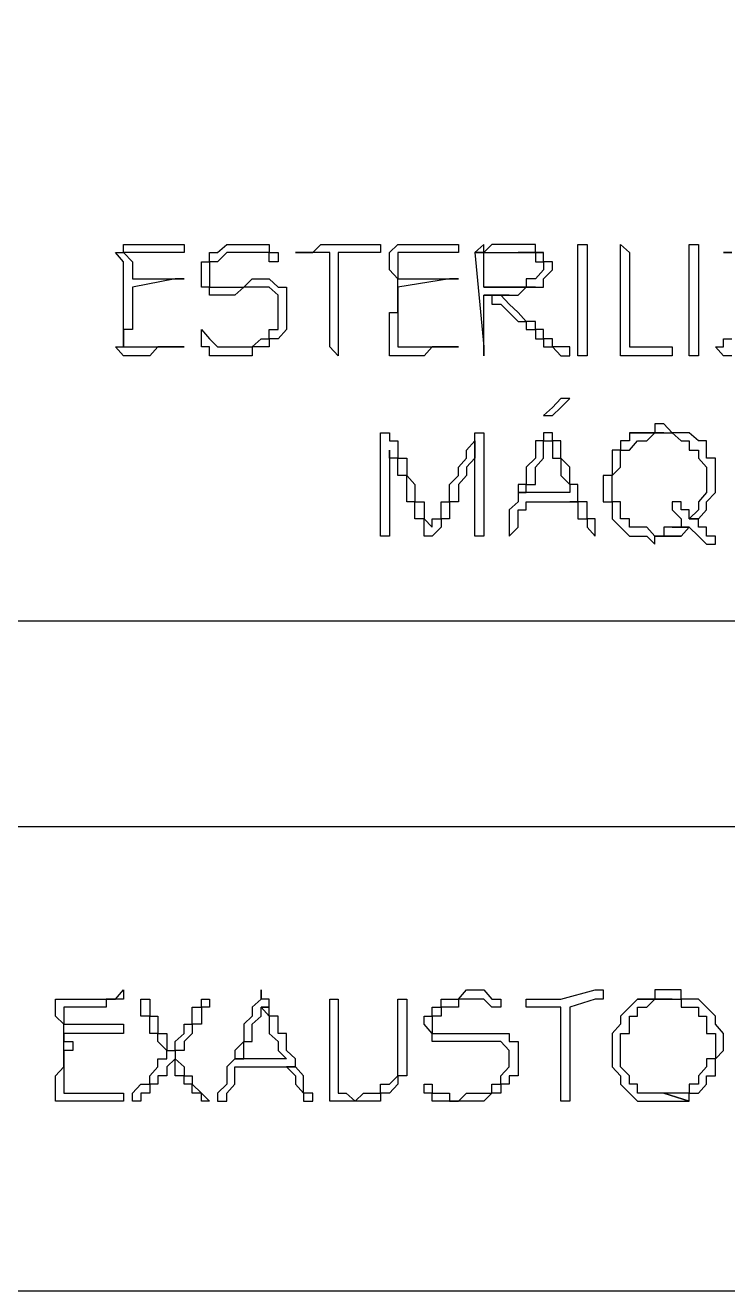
# Model space of a CAD drawing. Header units: millimetres. Extents: x -518.8 to -461.2, y 3.5 to 44.2.
# Drawn here: x -469.501 to -468.979, y 22.796 to 23.736 of the extents above; entities that cross this region are included whole.
import ezdxf

# ---------------------------------------------------------------- set-up
doc = ezdxf.new("R2010")
doc.units = ezdxf.units.MM
doc.header["$MEASUREMENT"] = 0
for name, color, linetype in [('10', 10, 'Continuous'), ('8', 8, 'Continuous'), ('MYSOLIDS', 7, 'Continuous')]:
    doc.layers.add(name, color=color, linetype=linetype)

msp = doc.modelspace()

# ---------------------------------------------------------------- linework, layer by layer
at = {"layer": '10'}
for points in [[(-468.5301, 25.49544), (-468.5301, 23.29319), (-469.54213, 23.29319)], [(-468.38348, 23.14056), (-469.53611, 23.14056)]]:
    msp.add_lwpolyline(points, dxfattribs=at)
at = {"layer": '8'}
msp.add_lwpolyline([(-472.59175, 22.7962), (-468.47897, 22.7962)], dxfattribs=at)
at = {"layer": 'MYSOLIDS'}
for points in [[(-469.42107, 23.54732), (-469.38949, 23.54732), (-469.38949, 23.54732), (-469.38273, 23.54732), (-469.38273, 23.54732), (-469.38273, 23.54732), (-469.38273, 23.54732), (-469.38273, 23.54732), (-469.38273, 23.54732), (-469.38949, 23.54732), (-469.38949, 23.54732), (-469.42107, 23.54131), (-469.42107, 23.54131), (-469.42107, 23.54131), (-469.42107, 23.53529), (-469.42107, 23.53529), (-469.42107, 23.53529), (-469.42107, 23.52853), (-469.42107, 23.52853), (-469.42107, 23.52251), (-469.42107, 23.52251), (-469.42107, 23.51574), (-469.42107, 23.51574), (-469.42107, 23.50973), (-469.42784, 23.50973), (-469.42784, 23.50296), (-469.42784, 23.49695), (-469.42784, 23.49695), (-469.42107, 23.49695), (-469.41506, 23.49695), (-469.41506, 23.49695), (-469.40829, 23.49695), (-469.40829, 23.49695), (-469.40228, 23.49695), (-469.40228, 23.49695), (-469.39551, 23.49695), (-469.39551, 23.49695), (-469.38949, 23.49695), (-469.38949, 23.49695), (-469.38273, 23.49695), (-469.38273, 23.49695), (-469.38273, 23.49695), (-469.38273, 23.49695), (-469.38273, 23.49695), (-469.38273, 23.49695), (-469.38273, 23.49695), (-469.38949, 23.49695), (-469.39551, 23.49695), (-469.39551, 23.49695), (-469.39551, 23.49695), (-469.40228, 23.49695), (-469.40829, 23.49018), (-469.40829, 23.49018), (-469.41506, 23.49018), (-469.41506, 23.49018), (-469.42107, 23.49018), (-469.42107, 23.49018), (-469.42784, 23.49018), (-469.42784, 23.49018), (-469.42784, 23.49018), (-469.42784, 23.49018), (-469.43386, 23.49695), (-469.43386, 23.49695), (-469.42784, 23.49695), (-469.42784, 23.50296), (-469.42784, 23.50296), (-469.42784, 23.50973), (-469.42784, 23.50973), (-469.42784, 23.51574), (-469.42784, 23.52251), (-469.42784, 23.52251), (-469.42784, 23.52853), (-469.42784, 23.52853), (-469.42784, 23.53529), (-469.42784, 23.53529), (-469.42784, 23.54131), (-469.42784, 23.54131), (-469.42784, 23.54732), (-469.42784, 23.55409), (-469.42784, 23.55409), (-469.42784, 23.56011), (-469.42784, 23.56011), (-469.43386, 23.56687), (-469.43386, 23.56687), (-469.43386, 23.56687), (-469.42784, 23.56687), (-469.42784, 23.56687), (-469.42784, 23.57289), (-469.42784, 23.57289), (-469.42107, 23.57289), (-469.41506, 23.57289), (-469.41506, 23.57289), (-469.41506, 23.57289), (-469.40829, 23.57289), (-469.40829, 23.57289), (-469.40228, 23.57289), (-469.40228, 23.57289), (-469.39551, 23.57289), (-469.39551, 23.57289), (-469.38949, 23.57289), (-469.38949, 23.57289), (-469.38273, 23.57289), (-469.38273, 23.57289), (-469.38273, 23.57289), (-469.38273, 23.57289), (-469.38273, 23.56687), (-469.38273, 23.56687), (-469.38273, 23.56687), (-469.38273, 23.56687), (-469.38273, 23.56687), (-469.38949, 23.56687), (-469.38949, 23.56687), (-469.39551, 23.56687), (-469.40228, 23.56687), (-469.40829, 23.56687), (-469.40829, 23.56687), (-469.41506, 23.56687), (-469.42107, 23.56687), (-469.42107, 23.56687), (-469.42784, 23.56687), (-469.42107, 23.56011), (-469.42107, 23.56011), (-469.42107, 23.55409), (-469.42107, 23.55409), (-469.42107, 23.54732), (-469.42107, 23.54732), (-469.42107, 23.54732), (-469.42107, 23.54732), (-469.42107, 23.54732)], [(-469.31957, 23.56011), (-469.31957, 23.56011), (-469.31957, 23.56011), (-469.31957, 23.56687), (-469.31957, 23.56687), (-469.32558, 23.56687), (-469.32558, 23.56687), (-469.33235, 23.56687), (-469.33235, 23.56687), (-469.33235, 23.56687), (-469.33837, 23.56687), (-469.34513, 23.56687), (-469.34513, 23.56687), (-469.35115, 23.56687), (-469.35115, 23.56687), (-469.35792, 23.56011), (-469.35792, 23.56011), (-469.36393, 23.56011), (-469.36393, 23.55409), (-469.36393, 23.55409), (-469.36393, 23.54732), (-469.36393, 23.54732), (-469.36393, 23.54131), (-469.35792, 23.54131), (-469.35792, 23.54131), (-469.35115, 23.54131), (-469.35115, 23.54131), (-469.35115, 23.54131), (-469.34513, 23.54131), (-469.33837, 23.54131), (-469.33837, 23.54131), (-469.33235, 23.54732), (-469.33235, 23.54732), (-469.32558, 23.54732), (-469.32558, 23.54732), (-469.31957, 23.54732), (-469.31957, 23.54732), (-469.3128, 23.54131), (-469.3128, 23.54131), (-469.30679, 23.54131), (-469.30679, 23.53529), (-469.30679, 23.53529), (-469.30679, 23.52853), (-469.30679, 23.52853), (-469.30679, 23.52251), (-469.30679, 23.52251), (-469.30679, 23.51574), (-469.30679, 23.51574), (-469.30679, 23.50973), (-469.30679, 23.50973), (-469.3128, 23.50296), (-469.3128, 23.50296), (-469.31957, 23.50296), (-469.31957, 23.50296), (-469.31957, 23.49695), (-469.32558, 23.49695), (-469.32558, 23.49695), (-469.33235, 23.49695), (-469.33235, 23.49018), (-469.33837, 23.49018), (-469.33837, 23.49018), (-469.34513, 23.49018), (-469.34513, 23.49018), (-469.35115, 23.49018), (-469.35115, 23.49018), (-469.35792, 23.49018), (-469.36393, 23.49018), (-469.36393, 23.49695), (-469.36393, 23.49695), (-469.36995, 23.49695), (-469.36995, 23.50296), (-469.36995, 23.50296), (-469.36995, 23.50296), (-469.36995, 23.50973), (-469.36995, 23.50973), (-469.36995, 23.50973), (-469.36995, 23.50973), (-469.36393, 23.50296), (-469.36393, 23.50296), (-469.36393, 23.50296), (-469.36393, 23.50296), (-469.36393, 23.50296), (-469.35792, 23.49695), (-469.35792, 23.49695), (-469.35792, 23.49695), (-469.35115, 23.49695), (-469.35115, 23.49695), (-469.34513, 23.49695), (-469.33837, 23.49695), (-469.33837, 23.49695), (-469.33235, 23.49695), (-469.33235, 23.49695), (-469.32558, 23.50296), (-469.32558, 23.50296), (-469.31957, 23.50296), (-469.31957, 23.50296), (-469.31957, 23.50973), (-469.3128, 23.50973), (-469.3128, 23.50973), (-469.3128, 23.51574), (-469.3128, 23.51574), (-469.3128, 23.52251), (-469.3128, 23.52251), (-469.3128, 23.52853), (-469.3128, 23.53529), (-469.3128, 23.53529), (-469.3128, 23.53529), (-469.31957, 23.54131), (-469.31957, 23.54131), (-469.32558, 23.54131), (-469.32558, 23.54131), (-469.32558, 23.54131), (-469.33235, 23.54131), (-469.33837, 23.54131), (-469.33837, 23.54131), (-469.34513, 23.53529), (-469.34513, 23.53529), (-469.35115, 23.53529), (-469.35115, 23.53529), (-469.35792, 23.53529), (-469.36393, 23.53529), (-469.36393, 23.54131), (-469.36393, 23.54131), (-469.36995, 23.54131), (-469.36995, 23.54732), (-469.36995, 23.54732), (-469.36995, 23.54732), (-469.36995, 23.55409), (-469.36995, 23.55409), (-469.36995, 23.56011), (-469.36393, 23.56011), (-469.36393, 23.56687), (-469.35792, 23.56687), (-469.35792, 23.56687), (-469.35115, 23.57289), (-469.35115, 23.57289), (-469.34513, 23.57289), (-469.34513, 23.57289), (-469.33837, 23.57289), (-469.33837, 23.57289), (-469.33235, 23.57289), (-469.33235, 23.57289), (-469.32558, 23.57289), (-469.32558, 23.57289), (-469.31957, 23.57289), (-469.31957, 23.56687), (-469.3128, 23.56687), (-469.3128, 23.56687), (-469.3128, 23.56011), (-469.3128, 23.56011), (-469.31957, 23.56011), (-469.31957, 23.56011), (-469.31957, 23.56011), (-469.31957, 23.56011), (-469.31957, 23.56011)], [(-469.24288, 23.57289), (-469.24288, 23.57289), (-469.23686, 23.57289), (-469.23686, 23.57289), (-469.23686, 23.57289), (-469.23686, 23.57289), (-469.23686, 23.56687), (-469.23686, 23.56687), (-469.24288, 23.56687), (-469.24288, 23.56687), (-469.26844, 23.56687), (-469.26844, 23.49695), (-469.26844, 23.49018), (-469.26844, 23.49018), (-469.26844, 23.49018), (-469.26844, 23.49018), (-469.26844, 23.49018), (-469.26844, 23.49018), (-469.27446, 23.49695), (-469.27446, 23.49695), (-469.27446, 23.56687), (-469.27446, 23.56687), (-469.28122, 23.56687), (-469.28724, 23.56687), (-469.28724, 23.56687), (-469.29401, 23.56687), (-469.29401, 23.56687), (-469.29401, 23.56687), (-469.29401, 23.56687), (-469.29401, 23.56687), (-469.30002, 23.56687), (-469.30002, 23.56687), (-469.30002, 23.56687), (-469.30002, 23.56687), (-469.29401, 23.56687), (-469.29401, 23.56687), (-469.29401, 23.56687), (-469.28724, 23.56687), (-469.28724, 23.56687), (-469.28122, 23.57289), (-469.27446, 23.57289), (-469.27446, 23.57289), (-469.26844, 23.57289), (-469.24288, 23.57289), (-469.24288, 23.57289), (-469.24288, 23.57289)], [(-469.22408, 23.54732), (-469.18574, 23.54732), (-469.18574, 23.54732), (-469.17897, 23.54732), (-469.17897, 23.54732), (-469.17897, 23.54732), (-469.17897, 23.54732), (-469.17897, 23.54732), (-469.17897, 23.54732), (-469.18574, 23.54732), (-469.18574, 23.54732), (-469.22408, 23.54131), (-469.22408, 23.54131), (-469.22408, 23.54131), (-469.22408, 23.53529), (-469.22408, 23.53529), (-469.22408, 23.53529), (-469.22408, 23.52853), (-469.22408, 23.52853), (-469.22408, 23.52251), (-469.22408, 23.52251), (-469.22408, 23.51574), (-469.22408, 23.51574), (-469.22408, 23.50973), (-469.22408, 23.50973), (-469.22408, 23.50296), (-469.22408, 23.49695), (-469.22408, 23.49695), (-469.21731, 23.49695), (-469.21731, 23.49695), (-469.2113, 23.49695), (-469.20453, 23.49695), (-469.20453, 23.49695), (-469.19852, 23.49695), (-469.19852, 23.49695), (-469.19175, 23.49695), (-469.19175, 23.49695), (-469.18574, 23.49695), (-469.18574, 23.49695), (-469.18574, 23.49695), (-469.17897, 23.49695), (-469.17897, 23.49695), (-469.17897, 23.49695), (-469.17897, 23.49695), (-469.17897, 23.49695), (-469.18574, 23.49695), (-469.18574, 23.49695), (-469.19175, 23.49695), (-469.19175, 23.49695), (-469.19852, 23.49695), (-469.19852, 23.49695), (-469.20453, 23.49018), (-469.20453, 23.49018), (-469.2113, 23.49018), (-469.21731, 23.49018), (-469.21731, 23.49018), (-469.21731, 23.49018), (-469.22408, 23.49018), (-469.22408, 23.49018), (-469.2301, 23.49018), (-469.2301, 23.49018), (-469.2301, 23.49695), (-469.2301, 23.49695), (-469.2301, 23.49695), (-469.2301, 23.50296), (-469.2301, 23.50296), (-469.2301, 23.50973), (-469.2301, 23.50973), (-469.2301, 23.51574), (-469.2301, 23.52251), (-469.22408, 23.52251), (-469.22408, 23.52853), (-469.22408, 23.52853), (-469.22408, 23.53529), (-469.22408, 23.53529), (-469.22408, 23.54131), (-469.22408, 23.54131), (-469.22408, 23.54732), (-469.2301, 23.55409), (-469.2301, 23.55409), (-469.2301, 23.56011), (-469.2301, 23.56011), (-469.2301, 23.56687), (-469.2301, 23.56687), (-469.2301, 23.56687), (-469.2301, 23.56687), (-469.2301, 23.56687), (-469.22408, 23.57289), (-469.22408, 23.57289), (-469.21731, 23.57289), (-469.21731, 23.57289), (-469.2113, 23.57289), (-469.2113, 23.57289), (-469.2113, 23.57289), (-469.20453, 23.57289), (-469.20453, 23.57289), (-469.19852, 23.57289), (-469.19175, 23.57289), (-469.19175, 23.57289), (-469.18574, 23.57289), (-469.18574, 23.57289), (-469.17897, 23.57289), (-469.17897, 23.57289), (-469.17897, 23.57289), (-469.17897, 23.57289), (-469.17897, 23.56687), (-469.17897, 23.56687), (-469.17897, 23.56687), (-469.17897, 23.56687), (-469.17897, 23.56687), (-469.18574, 23.56687), (-469.19175, 23.56687), (-469.19175, 23.56687), (-469.19852, 23.56687), (-469.20453, 23.56687), (-469.2113, 23.56687), (-469.2113, 23.56687), (-469.21731, 23.56687), (-469.21731, 23.56687), (-469.22408, 23.56687), (-469.22408, 23.56011), (-469.22408, 23.56011), (-469.22408, 23.55409), (-469.22408, 23.55409), (-469.22408, 23.54732), (-469.22408, 23.54732), (-469.22408, 23.54732), (-469.22408, 23.54732), (-469.22408, 23.54732)], [(-469.13461, 23.57289), (-469.13461, 23.57289), (-469.13461, 23.57289), (-469.14137, 23.57289), (-469.14137, 23.57289), (-469.14137, 23.57289), (-469.14739, 23.57289), (-469.14739, 23.57289), (-469.15416, 23.57289), (-469.16017, 23.56687), (-469.16694, 23.56687), (-469.16017, 23.49695), (-469.16017, 23.49018), (-469.16017, 23.49018), (-469.16017, 23.49018), (-469.16017, 23.49695), (-469.16017, 23.49695), (-469.16017, 23.53529), (-469.14137, 23.53529), (-469.13461, 23.53529), (-469.13461, 23.53529), (-469.12859, 23.54131), (-469.12859, 23.54131), (-469.12183, 23.54131), (-469.16017, 23.54131), (-469.16017, 23.56687), (-469.16017, 23.56687), (-469.15416, 23.56687), (-469.14739, 23.56687), (-469.14739, 23.56687), (-469.14137, 23.56687), (-469.14137, 23.56687), (-469.13461, 23.56687), (-469.13461, 23.56687), (-469.11581, 23.56687), (-469.11581, 23.56687), (-469.12183, 23.56687), (-469.12183, 23.57289), (-469.12859, 23.57289), (-469.13461, 23.57289), (-469.13461, 23.57289)], [(-469.16017, 23.57289), (-469.16017, 23.57289), (-469.16694, 23.56687), (-469.16017, 23.56687), (-469.16017, 23.57289), (-469.16017, 23.57289), (-469.16017, 23.57289)], [(-469.08348, 23.52251), (-469.08348, 23.52251), (-469.08348, 23.51574), (-469.08348, 23.51574), (-469.08348, 23.50973), (-469.08348, 23.50973), (-469.08348, 23.50296), (-469.08348, 23.49695), (-469.08348, 23.49695), (-469.08348, 23.49695), (-469.08348, 23.49018), (-469.08348, 23.49018), (-469.08348, 23.49018), (-469.08348, 23.49018), (-469.09025, 23.49018), (-469.09025, 23.49018), (-469.09025, 23.49695), (-469.09025, 23.49695), (-469.09025, 23.49695), (-469.09025, 23.49695), (-469.09025, 23.49695), (-469.09025, 23.50296), (-469.09025, 23.50296), (-469.09025, 23.50973), (-469.09025, 23.50973), (-469.09025, 23.51574), (-469.09025, 23.52251), (-469.09025, 23.52251), (-469.09025, 23.52853), (-469.09025, 23.52853), (-469.09025, 23.53529), (-469.09025, 23.54131), (-469.09025, 23.54131), (-469.09025, 23.54732), (-469.09025, 23.55409), (-469.09025, 23.55409), (-469.09025, 23.56011), (-469.09025, 23.56011), (-469.09025, 23.56687), (-469.09025, 23.56687), (-469.09025, 23.56687), (-469.09025, 23.56687), (-469.09025, 23.57289), (-469.09025, 23.57289), (-469.08348, 23.57289), (-469.08348, 23.57289), (-469.08348, 23.57289), (-469.08348, 23.57289), (-469.08348, 23.56687), (-469.08348, 23.56687), (-469.08348, 23.56687), (-469.08348, 23.56687), (-469.08348, 23.56011), (-469.08348, 23.56011), (-469.08348, 23.55409), (-469.08348, 23.54732), (-469.08348, 23.54732), (-469.08348, 23.54131), (-469.08348, 23.54131), (-469.08348, 23.53529), (-469.08348, 23.52853), (-469.08348, 23.52853), (-469.08348, 23.52251), (-469.08348, 23.52251), (-469.08348, 23.52251), (-469.08348, 23.52251)], [(-469.0519, 23.49695), (-469.0519, 23.49695), (-469.04589, 23.49695), (-469.04589, 23.49695), (-469.03912, 23.49695), (-469.0331, 23.49695), (-469.0331, 23.49695), (-469.02634, 23.49695), (-469.02634, 23.49695), (-469.02032, 23.49695), (-469.02032, 23.49695), (-469.02032, 23.49695), (-469.02032, 23.49695), (-469.02032, 23.49695), (-469.02032, 23.49695), (-469.02032, 23.49695), (-469.02032, 23.49018), (-469.02634, 23.49018), (-469.02634, 23.49018), (-469.02634, 23.49018), (-469.0331, 23.49018), (-469.0331, 23.49018), (-469.03912, 23.49018), (-469.04589, 23.49018), (-469.04589, 23.49018), (-469.0519, 23.49018), (-469.0519, 23.49018), (-469.05867, 23.49018), (-469.05867, 23.49018), (-469.05867, 23.49018), (-469.05867, 23.49018), (-469.05867, 23.49695), (-469.05867, 23.49695), (-469.05867, 23.49695), (-469.05867, 23.49695), (-469.05867, 23.50296), (-469.05867, 23.50296), (-469.05867, 23.50973), (-469.05867, 23.51574), (-469.05867, 23.51574), (-469.05867, 23.52251), (-469.05867, 23.52251), (-469.05867, 23.52853), (-469.05867, 23.53529), (-469.05867, 23.53529), (-469.05867, 23.53529), (-469.05867, 23.54131), (-469.05867, 23.54732), (-469.05867, 23.54732), (-469.05867, 23.55409), (-469.05867, 23.55409), (-469.05867, 23.56011), (-469.05867, 23.56011), (-469.05867, 23.56687), (-469.05867, 23.56687), (-469.05867, 23.57289), (-469.05867, 23.57289), (-469.05867, 23.57289), (-469.05867, 23.57289), (-469.05867, 23.57289), (-469.05867, 23.57289), (-469.0519, 23.56687), (-469.0519, 23.56687), (-469.0519, 23.56687), (-469.0519, 23.56687), (-469.0519, 23.56011), (-469.0519, 23.55409), (-469.0519, 23.55409), (-469.0519, 23.54732), (-469.0519, 23.54732), (-469.0519, 23.54131), (-469.0519, 23.53529), (-469.0519, 23.53529), (-469.0519, 23.52853), (-469.0519, 23.52853), (-469.0519, 23.52251), (-469.0519, 23.52251), (-469.0519, 23.51574), (-469.0519, 23.51574), (-469.0519, 23.51574), (-469.0519, 23.50973), (-469.0519, 23.50296), (-469.0519, 23.50296), (-469.0519, 23.49695), (-469.0519, 23.49695), (-469.0519, 23.49695), (-469.0519, 23.49695), (-469.0519, 23.49695)], [(-469.00077, 23.52251), (-469.00077, 23.52251), (-469.00077, 23.51574), (-469.00077, 23.51574), (-469.00077, 23.50973), (-469.00077, 23.50973), (-469.00077, 23.50296), (-469.00077, 23.49695), (-469.00077, 23.49695), (-469.00077, 23.49695), (-469.00077, 23.49018), (-469.00077, 23.49018), (-469.00077, 23.49018), (-469.00077, 23.49018), (-469.00754, 23.49018), (-469.00754, 23.49018), (-469.00754, 23.49695), (-469.00754, 23.49695), (-469.00754, 23.49695), (-469.00754, 23.49695), (-469.00754, 23.49695), (-469.00754, 23.50296), (-469.00754, 23.50296), (-469.00754, 23.50973), (-469.00754, 23.50973), (-469.00754, 23.51574), (-469.00754, 23.52251), (-469.00754, 23.52251), (-469.00754, 23.52853), (-469.00754, 23.52853), (-469.00754, 23.53529), (-469.00754, 23.54131), (-469.00754, 23.54131), (-469.00754, 23.54732), (-469.00754, 23.55409), (-469.00754, 23.55409), (-469.00754, 23.56011), (-469.00754, 23.56011), (-469.00754, 23.56687), (-469.00754, 23.56687), (-469.00754, 23.56687), (-469.00754, 23.56687), (-469.00754, 23.57289), (-469.00754, 23.57289), (-469.00077, 23.57289), (-469.00077, 23.57289), (-469.00077, 23.57289), (-469.00077, 23.57289), (-469.00077, 23.56687), (-469.00077, 23.56687), (-469.00077, 23.56687), (-469.00077, 23.56687), (-469.00077, 23.56011), (-469.00077, 23.56011), (-469.00077, 23.55409), (-469.00077, 23.54732), (-469.00077, 23.54732), (-469.00077, 23.54131), (-469.00077, 23.54131), (-469.00077, 23.53529), (-469.00077, 23.52853), (-469.00077, 23.52853), (-469.00077, 23.52251), (-469.00077, 23.52251), (-469.00077, 23.52251), (-469.00077, 23.52251)], [(-469.11581, 23.56687), (-469.13461, 23.56687), (-469.12859, 23.56687), (-469.12859, 23.56687), (-469.12183, 23.56687), (-469.12183, 23.56687), (-469.12183, 23.56011), (-469.11581, 23.56011), (-469.11581, 23.55409), (-469.11581, 23.55409), (-469.11581, 23.55409), (-469.12183, 23.54732), (-469.12183, 23.54732), (-469.12859, 23.54732), (-469.12859, 23.54131), (-469.12859, 23.54131), (-469.13461, 23.54131), (-469.13461, 23.54131), (-469.14137, 23.54131), (-469.14137, 23.54131), (-469.14739, 23.54131), (-469.15416, 23.54131), (-469.16017, 23.54131), (-469.12183, 23.54131), (-469.12183, 23.54131), (-469.12183, 23.54131), (-469.11581, 23.54131), (-469.11581, 23.54732), (-469.11581, 23.54732), (-469.10904, 23.55409), (-469.10904, 23.55409), (-469.10904, 23.56011), (-469.11581, 23.56011), (-469.11581, 23.56687), (-469.11581, 23.56687), (-469.11581, 23.56687)], [(-468.97596, 23.56687), (-468.98198, 23.56687), (-468.98198, 23.56687), (-468.98198, 23.56687), (-468.98198, 23.56687), (-468.98198, 23.56687), (-468.98198, 23.56687), (-468.97596, 23.56687)], [(-469.14137, 23.53529), (-469.16017, 23.53529), (-469.15416, 23.53529), (-469.15416, 23.52853), (-469.14739, 23.52853), (-469.14739, 23.52853), (-469.14137, 23.52251), (-469.14137, 23.52251), (-469.13461, 23.51574), (-469.13461, 23.51574), (-469.12859, 23.51574), (-469.12859, 23.50973), (-469.12859, 23.50973), (-469.12183, 23.50973), (-469.12183, 23.50296), (-469.11581, 23.50296), (-469.11581, 23.50296), (-469.11581, 23.49695), (-469.10904, 23.49695), (-469.10303, 23.49018), (-469.10303, 23.49018), (-469.10303, 23.49018), (-469.10303, 23.49018), (-469.09626, 23.49018), (-469.09626, 23.49018), (-469.09626, 23.49018), (-469.09626, 23.49695), (-469.10303, 23.49695), (-469.10303, 23.49695), (-469.10904, 23.49695), (-469.10904, 23.50296), (-469.10904, 23.50296), (-469.11581, 23.50296), (-469.11581, 23.50973), (-469.11581, 23.50973), (-469.12183, 23.50973), (-469.12183, 23.51574), (-469.12859, 23.51574), (-469.12859, 23.51574), (-469.13461, 23.52251), (-469.13461, 23.52251), (-469.14137, 23.52853), (-469.14137, 23.52853), (-469.14137, 23.52853), (-469.14739, 23.53529), (-469.14739, 23.53529), (-469.14739, 23.53529), (-469.14739, 23.53529), (-469.14137, 23.53529), (-469.14137, 23.53529)], [(-468.97596, 23.49018), (-468.98198, 23.49018), (-468.98198, 23.49018), (-468.98198, 23.49018), (-468.98198, 23.49018), (-468.98799, 23.49695), (-468.98799, 23.49695), (-468.98198, 23.49695), (-468.98198, 23.49695), (-468.98198, 23.50296), (-468.97596, 23.50296)], [(-469.09626, 23.4586), (-469.10303, 23.4586), (-469.10303, 23.4586), (-469.10303, 23.4586), (-469.10904, 23.45183), (-469.10904, 23.45183), (-469.10904, 23.45183), (-469.11581, 23.44582), (-469.11581, 23.44582), (-469.11581, 23.44582), (-469.11581, 23.44582), (-469.11581, 23.44582), (-469.11581, 23.44582), (-469.10904, 23.44582), (-469.10904, 23.44582), (-469.10904, 23.44582), (-469.10303, 23.45183), (-469.10303, 23.45183), (-469.10303, 23.45183), (-469.09626, 23.4586), (-469.09626, 23.4586), (-469.09626, 23.4586), (-469.09626, 23.4586), (-469.09626, 23.4586), (-469.09626, 23.4586)], [(-469.02634, 23.4398), (-469.02634, 23.4398), (-469.0331, 23.4398), (-469.0331, 23.43304), (-469.03912, 23.43304), (-469.04589, 23.43304), (-469.04589, 23.43304), (-469.0519, 23.43304), (-469.02634, 23.43304), (-469.02634, 23.43304), (-469.02634, 23.43304), (-469.02032, 23.43304), (-469.01355, 23.42702), (-469.01355, 23.42702), (-469.00754, 23.42702), (-469.00754, 23.42702), (-469.00754, 23.42026), (-469.00077, 23.42026), (-469.00077, 23.41424), (-469.00077, 23.41424), (-468.99476, 23.40747), (-468.99476, 23.40747), (-468.99476, 23.40146), (-468.99476, 23.40146), (-468.99476, 23.40146), (-468.99476, 23.39469), (-468.99476, 23.38868), (-468.99476, 23.38868), (-469.00077, 23.38191), (-469.00077, 23.38191), (-469.00077, 23.38191), (-469.00077, 23.3759), (-469.00077, 23.3759), (-469.00754, 23.36913), (-469.00077, 23.36913), (-469.00077, 23.36913), (-468.99476, 23.3759), (-468.99476, 23.3759), (-468.99476, 23.38191), (-468.99476, 23.38191), (-468.98799, 23.38868), (-468.98799, 23.39469), (-468.98799, 23.39469), (-468.98799, 23.40146), (-468.98799, 23.40146), (-468.98799, 23.40146), (-468.98799, 23.40747), (-468.98799, 23.41424), (-468.99476, 23.41424), (-468.99476, 23.42026), (-468.99476, 23.42026), (-468.99476, 23.42702), (-469.00077, 23.42702), (-469.00077, 23.42702), (-469.00077, 23.42702), (-469.00754, 23.43304), (-469.00754, 23.43304), (-469.01355, 23.43304), (-469.01355, 23.43304), (-469.02032, 23.43304), (-469.02634, 23.4398), (-469.02634, 23.4398), (-469.02634, 23.4398)], [(-469.2301, 23.42026), (-469.2301, 23.42026), (-469.2301, 23.41424), (-469.2301, 23.41424), (-469.2301, 23.40747), (-469.2301, 23.40146), (-469.2301, 23.40146), (-469.2301, 23.40146), (-469.2301, 23.39469), (-469.2301, 23.38868), (-469.2301, 23.38868), (-469.2301, 23.38868), (-469.2301, 23.38191), (-469.2301, 23.3759), (-469.2301, 23.3759), (-469.2301, 23.36913), (-469.2301, 23.36913), (-469.2301, 23.36311), (-469.2301, 23.36311), (-469.2301, 23.35635), (-469.23686, 23.35635), (-469.23686, 23.35635), (-469.23686, 23.35635), (-469.23686, 23.35635), (-469.23686, 23.35635), (-469.23686, 23.35635), (-469.23686, 23.35635), (-469.23686, 23.35635), (-469.23686, 23.36311), (-469.23686, 23.36311), (-469.23686, 23.36311), (-469.23686, 23.36913), (-469.23686, 23.36913), (-469.23686, 23.3759), (-469.23686, 23.3759), (-469.23686, 23.38191), (-469.23686, 23.38868), (-469.23686, 23.38868), (-469.23686, 23.39469), (-469.23686, 23.40146), (-469.23686, 23.40146), (-469.23686, 23.40747), (-469.23686, 23.40747), (-469.23686, 23.41424), (-469.23686, 23.41424), (-469.23686, 23.42026), (-469.23686, 23.42702), (-469.23686, 23.42702), (-469.23686, 23.42702), (-469.23686, 23.43304), (-469.23686, 23.43304), (-469.23686, 23.43304), (-469.23686, 23.43304), (-469.23686, 23.43304), (-469.23686, 23.43304), (-469.23686, 23.43304), (-469.2301, 23.43304), (-469.2301, 23.42702), (-469.22408, 23.42702), (-469.22408, 23.42026), (-469.22408, 23.42026), (-469.22408, 23.42026), (-469.22408, 23.41424), (-469.21731, 23.41424), (-469.21731, 23.40747), (-469.21731, 23.40747), (-469.21731, 23.40146), (-469.2113, 23.39469), (-469.2113, 23.39469), (-469.2113, 23.38868), (-469.2113, 23.38868), (-469.2113, 23.38191), (-469.20453, 23.38191), (-469.20453, 23.3759), (-469.20453, 23.3759), (-469.20453, 23.36913), (-469.19852, 23.36311), (-469.19852, 23.36311), (-469.19852, 23.36311), (-469.19852, 23.36311), (-469.19852, 23.36913), (-469.19852, 23.36913), (-469.19175, 23.36913), (-469.19175, 23.3759), (-469.19175, 23.3759), (-469.19175, 23.38191), (-469.18574, 23.38191), (-469.18574, 23.38868), (-469.18574, 23.38868), (-469.18574, 23.39469), (-469.17897, 23.40146), (-469.17897, 23.40146), (-469.17897, 23.40747), (-469.17295, 23.41424), (-469.17295, 23.41424), (-469.17295, 23.42026), (-469.17295, 23.42026), (-469.16694, 23.42702), (-469.16694, 23.42702), (-469.16694, 23.43304), (-469.16694, 23.43304), (-469.16694, 23.43304), (-469.16017, 23.43304), (-469.16017, 23.43304), (-469.16017, 23.43304), (-469.16017, 23.43304), (-469.16017, 23.43304), (-469.16017, 23.43304), (-469.16017, 23.35635), (-469.16017, 23.35635), (-469.16017, 23.35635), (-469.16017, 23.35635), (-469.16017, 23.35635), (-469.16017, 23.35635), (-469.16017, 23.35635), (-469.16694, 23.35635), (-469.16694, 23.35635), (-469.16694, 23.42702), (-469.16694, 23.42026), (-469.16694, 23.41424), (-469.17295, 23.40747), (-469.17295, 23.40146), (-469.17295, 23.40146), (-469.17897, 23.39469), (-469.17897, 23.39469), (-469.17897, 23.38868), (-469.17897, 23.38191), (-469.18574, 23.38191), (-469.18574, 23.3759), (-469.18574, 23.3759), (-469.18574, 23.3759), (-469.18574, 23.36913), (-469.19175, 23.36913), (-469.19175, 23.36913), (-469.19175, 23.36311), (-469.19175, 23.36311), (-469.19852, 23.35635), (-469.19852, 23.35635), (-469.19852, 23.35635), (-469.19852, 23.35635), (-469.20453, 23.35635), (-469.20453, 23.35635), (-469.20453, 23.35635), (-469.20453, 23.36311), (-469.20453, 23.36311), (-469.20453, 23.36311), (-469.20453, 23.36913), (-469.2113, 23.36913), (-469.2113, 23.3759), (-469.2113, 23.38191), (-469.21731, 23.38191), (-469.21731, 23.38868), (-469.21731, 23.38868), (-469.21731, 23.39469), (-469.21731, 23.40146), (-469.22408, 23.40146), (-469.22408, 23.40747), (-469.22408, 23.40747), (-469.22408, 23.41424), (-469.2301, 23.41424), (-469.2301, 23.41424), (-469.2301, 23.42026), (-469.2301, 23.42026), (-469.2301, 23.42026), (-469.2301, 23.42026), (-469.2301, 23.42026), (-469.2301, 23.42026)], [(-469.10904, 23.43304), (-469.10904, 23.43304), (-469.11581, 23.43304), (-469.11581, 23.43304), (-469.11581, 23.43304), (-469.11581, 23.42702), (-469.12183, 23.42702), (-469.12183, 23.42026), (-469.12183, 23.41424), (-469.12859, 23.40747), (-469.12859, 23.40747), (-469.12859, 23.40146), (-469.12859, 23.40146), (-469.12859, 23.39469), (-469.13461, 23.39469), (-469.13461, 23.38868), (-469.13461, 23.38868), (-469.12859, 23.38868), (-469.12859, 23.38868), (-469.12859, 23.39469), (-469.12183, 23.39469), (-469.12183, 23.40146), (-469.12183, 23.40146), (-469.12183, 23.40146), (-469.12183, 23.40747), (-469.12183, 23.40747), (-469.11581, 23.41424), (-469.11581, 23.41424), (-469.11581, 23.42026), (-469.11581, 23.42702), (-469.10904, 23.42702), (-469.10904, 23.42702), (-469.10904, 23.43304), (-469.10904, 23.43304), (-469.10904, 23.43304), (-469.10904, 23.43304)], [(-469.0519, 23.43304), (-469.0519, 23.42702), (-469.0519, 23.42702), (-469.05867, 23.42702), (-469.05867, 23.42026), (-469.05867, 23.42026), (-469.06468, 23.42026), (-469.06468, 23.41424), (-469.06468, 23.41424), (-469.06468, 23.40747), (-469.06468, 23.40146), (-469.07145, 23.40146), (-469.07145, 23.39469), (-469.07145, 23.39469), (-469.07145, 23.38868), (-469.07145, 23.38868), (-469.07145, 23.38191), (-469.06468, 23.38191), (-469.06468, 23.3759), (-469.06468, 23.36913), (-469.06468, 23.36913), (-469.06468, 23.36913), (-469.05867, 23.36311), (-469.05867, 23.36311), (-469.0519, 23.35635), (-469.0519, 23.35635), (-469.0519, 23.35635), (-469.04589, 23.35635), (-469.03912, 23.35635), (-469.03912, 23.35635), (-469.0331, 23.35033), (-469.0331, 23.35635), (-469.02634, 23.35635), (-469.02032, 23.35635), (-469.02032, 23.35635), (-469.01355, 23.35635), (-469.01355, 23.35635), (-469.0331, 23.35635), (-469.0331, 23.35635), (-469.03912, 23.36311), (-469.04589, 23.36311), (-469.04589, 23.36311), (-469.0519, 23.36311), (-469.0519, 23.36311), (-469.0519, 23.36913), (-469.0519, 23.36913), (-469.05867, 23.36913), (-469.05867, 23.3759), (-469.05867, 23.3759), (-469.05867, 23.38191), (-469.06468, 23.38191), (-469.06468, 23.38868), (-469.06468, 23.39469), (-469.06468, 23.39469), (-469.06468, 23.39469), (-469.06468, 23.40146), (-469.05867, 23.40747), (-469.05867, 23.40747), (-469.05867, 23.41424), (-469.05867, 23.41424), (-469.05867, 23.42026), (-469.0519, 23.42026), (-469.0519, 23.42026), (-469.04589, 23.42702), (-469.04589, 23.42702), (-469.04589, 23.42702), (-469.03912, 23.42702), (-469.0331, 23.43304), (-469.0331, 23.43304), (-469.02634, 23.43304), (-469.0519, 23.43304), (-469.0519, 23.43304)], [(-469.10904, 23.42702), (-469.10904, 23.42702), (-469.10904, 23.42702), (-469.10904, 23.42026), (-469.10904, 23.42026), (-469.10904, 23.41424), (-469.10303, 23.41424), (-469.10303, 23.40747), (-469.10303, 23.40747), (-469.10303, 23.40146), (-469.10303, 23.40146), (-469.09626, 23.39469), (-469.09626, 23.39469), (-469.09626, 23.38868), (-469.12859, 23.38868), (-469.13461, 23.38868), (-469.13461, 23.38191), (-469.13461, 23.38191), (-469.14137, 23.3759), (-469.14137, 23.3759), (-469.14137, 23.3759), (-469.14137, 23.36913), (-469.14137, 23.36311), (-469.14137, 23.36311), (-469.14137, 23.35635), (-469.14137, 23.35635), (-469.14137, 23.35635), (-469.14137, 23.35635), (-469.14137, 23.35635), (-469.13461, 23.36311), (-469.13461, 23.36913), (-469.13461, 23.36913), (-469.13461, 23.36913), (-469.13461, 23.3759), (-469.12859, 23.3759), (-469.12859, 23.38191), (-469.09626, 23.38191), (-469.09025, 23.38191), (-469.09025, 23.38868), (-469.09025, 23.38868), (-469.09025, 23.39469), (-469.09626, 23.39469), (-469.09626, 23.40146), (-469.09626, 23.40146), (-469.09626, 23.40747), (-469.09626, 23.40747), (-469.10303, 23.41424), (-469.10303, 23.41424), (-469.10303, 23.42026), (-469.10303, 23.42026), (-469.10303, 23.42026), (-469.10303, 23.42702), (-469.10904, 23.42702), (-469.10904, 23.42702)], [(-469.09025, 23.38191), (-469.09626, 23.38191), (-469.09025, 23.38191), (-469.09025, 23.3759), (-469.09025, 23.3759), (-469.09025, 23.36913), (-469.08348, 23.36913), (-469.08348, 23.36311), (-469.08348, 23.36311), (-469.07746, 23.35635), (-469.07746, 23.35635), (-469.07746, 23.35635), (-469.07746, 23.35635), (-469.07746, 23.35635), (-469.07746, 23.36311), (-469.07746, 23.36311), (-469.07746, 23.36913), (-469.08348, 23.36913), (-469.08348, 23.3759), (-469.08348, 23.38191), (-469.09025, 23.38191), (-469.09025, 23.38191)], [(-469.02032, 23.38191), (-469.02032, 23.38191), (-469.02032, 23.38191), (-469.02032, 23.38191), (-469.02032, 23.3759), (-469.02032, 23.3759), (-469.01355, 23.36913), (-469.01355, 23.36913), (-469.01355, 23.36913), (-469.01355, 23.36913), (-469.01355, 23.36311), (-469.02032, 23.36311), (-469.00754, 23.36311), (-469.00754, 23.36311), (-469.00077, 23.35635), (-469.00077, 23.35635), (-468.99476, 23.35033), (-468.99476, 23.35033), (-468.99476, 23.35033), (-468.98799, 23.35033), (-468.98799, 23.35033), (-468.98799, 23.35635), (-468.99476, 23.35635), (-468.99476, 23.36311), (-469.00077, 23.36311), (-469.00077, 23.36913), (-469.00077, 23.36913), (-469.00754, 23.36913), (-469.00754, 23.36913), (-469.00754, 23.3759), (-469.01355, 23.3759), (-469.01355, 23.3759), (-469.01355, 23.38191), (-469.02032, 23.38191), (-469.02032, 23.38191)], [(-469.02032, 23.36311), (-469.02032, 23.36311), (-469.02032, 23.36311), (-469.02634, 23.36311), (-469.02634, 23.35635), (-469.0331, 23.35635), (-469.01355, 23.35635), (-469.00754, 23.36311), (-469.00754, 23.36311), (-469.02032, 23.36311), (-469.02032, 23.36311)], [(-469.4722, 22.99394), (-469.43386, 22.99394), (-469.43386, 22.99394), (-469.42784, 22.99394), (-469.42784, 22.99394), (-469.42784, 22.99394), (-469.42784, 22.99394), (-469.42784, 22.98717), (-469.42784, 22.98717), (-469.43386, 22.98717), (-469.43386, 22.98717), (-469.4722, 22.98717), (-469.4722, 22.98116), (-469.4722, 22.98116), (-469.46543, 22.98116), (-469.46543, 22.98116), (-469.46543, 22.97439), (-469.4722, 22.97439), (-469.4722, 22.96838), (-469.4722, 22.96236), (-469.4722, 22.96236), (-469.4722, 22.96236), (-469.4722, 22.95559), (-469.4722, 22.95559), (-469.4722, 22.94958), (-469.4722, 22.94281), (-469.4722, 22.94281), (-469.4722, 22.94281), (-469.46543, 22.94281), (-469.46543, 22.94281), (-469.45942, 22.94281), (-469.4534, 22.94281), (-469.4534, 22.94281), (-469.44664, 22.94281), (-469.44664, 22.94281), (-469.44062, 22.94281), (-469.44062, 22.94281), (-469.43386, 22.94281), (-469.43386, 22.94281), (-469.42784, 22.94281), (-469.42784, 22.94281), (-469.42784, 22.94281), (-469.42784, 22.94281), (-469.42784, 22.94281), (-469.42784, 22.9368), (-469.43386, 22.9368), (-469.43386, 22.9368), (-469.44062, 22.9368), (-469.44062, 22.9368), (-469.44664, 22.9368), (-469.44664, 22.9368), (-469.4534, 22.9368), (-469.4534, 22.9368), (-469.45942, 22.9368), (-469.46543, 22.9368), (-469.46543, 22.9368), (-469.46543, 22.9368), (-469.4722, 22.9368), (-469.4722, 22.9368), (-469.47822, 22.9368), (-469.47822, 22.9368), (-469.47822, 22.9368), (-469.47822, 22.9368), (-469.47822, 22.94281), (-469.47822, 22.94281), (-469.47822, 22.94958), (-469.47822, 22.94958), (-469.47822, 22.95559), (-469.4722, 22.96236), (-469.4722, 22.96236), (-469.4722, 22.96838), (-469.4722, 22.96838), (-469.4722, 22.97439), (-469.4722, 22.97439), (-469.4722, 22.98116), (-469.4722, 22.98116), (-469.4722, 22.98717), (-469.4722, 22.99394), (-469.4722, 22.99394), (-469.47822, 22.99996), (-469.47822, 22.99996), (-469.47822, 23.00672), (-469.47822, 23.00672), (-469.47822, 23.01274), (-469.47822, 23.01274), (-469.47822, 23.01274), (-469.47822, 23.01274), (-469.4722, 23.01274), (-469.4722, 23.01274), (-469.46543, 23.01274), (-469.46543, 23.01274), (-469.45942, 23.01274), (-469.45942, 23.01274), (-469.4534, 23.01274), (-469.4534, 23.01274), (-469.4534, 23.01274), (-469.44664, 23.01274), (-469.44062, 23.01274), (-469.44062, 23.01274), (-469.43386, 23.01274), (-469.43386, 23.01274), (-469.42784, 23.0195), (-469.42784, 23.0195), (-469.42784, 23.01274), (-469.42784, 23.01274), (-469.42784, 23.01274), (-469.42784, 23.01274), (-469.42784, 23.01274), (-469.42784, 23.01274), (-469.42784, 23.01274), (-469.43386, 23.01274), (-469.44062, 23.01274), (-469.44062, 23.00672), (-469.44664, 23.00672), (-469.4534, 23.00672), (-469.45942, 23.00672), (-469.45942, 23.00672), (-469.46543, 23.00672), (-469.46543, 23.00672), (-469.4722, 23.00672), (-469.4722, 23.00672), (-469.4722, 22.99996), (-469.4722, 22.99996), (-469.4722, 22.99394), (-469.4722, 22.99394), (-469.4722, 22.99394), (-469.4722, 22.99394), (-469.4722, 22.99394), (-469.4722, 22.99394)], [(-469.32558, 23.0195), (-469.32558, 23.0195), (-469.32558, 23.01274), (-469.32558, 23.01274), (-469.32558, 23.01274), (-469.33235, 23.00672), (-469.33235, 23.00672), (-469.33235, 22.99996), (-469.33837, 22.99394), (-469.33837, 22.98717), (-469.33837, 22.98717), (-469.33837, 22.98116), (-469.33837, 22.98116), (-469.34513, 22.97439), (-469.34513, 22.97439), (-469.34513, 22.96838), (-469.34513, 22.96838), (-469.33837, 22.96838), (-469.33837, 22.96838), (-469.33837, 22.97439), (-469.33837, 22.97439), (-469.33837, 22.98116), (-469.33235, 22.98116), (-469.33235, 22.98116), (-469.33235, 22.98717), (-469.33235, 22.98717), (-469.33235, 22.99394), (-469.33235, 22.99394), (-469.32558, 22.99996), (-469.32558, 23.00672), (-469.32558, 23.00672), (-469.31957, 23.00672), (-469.31957, 23.01274), (-469.32558, 23.01274), (-469.32558, 23.0195), (-469.32558, 23.0195)], [(-469.14739, 23.00672), (-469.15416, 23.00672), (-469.15416, 23.00672), (-469.15416, 23.00672), (-469.15416, 23.00672), (-469.15416, 23.00672), (-469.16017, 23.01274), (-469.16017, 23.01274), (-469.16694, 23.01274), (-469.16694, 23.01274), (-469.17295, 23.01274), (-469.17295, 23.01274), (-469.17897, 23.01274), (-469.17897, 23.00672), (-469.18574, 23.00672), (-469.18574, 23.00672), (-469.19175, 23.00672), (-469.19175, 22.99996), (-469.19852, 22.99996), (-469.19852, 22.99394), (-469.19852, 22.99394), (-469.19852, 22.98717), (-469.19175, 22.98717), (-469.19175, 22.98717), (-469.18574, 22.98717), (-469.18574, 22.98717), (-469.18574, 22.98717), (-469.17897, 22.98717), (-469.17295, 22.98717), (-469.17295, 22.98717), (-469.17295, 22.98717), (-469.16694, 22.98717), (-469.16017, 22.98717), (-469.16017, 22.98717), (-469.15416, 22.98717), (-469.15416, 22.98717), (-469.14739, 22.98717), (-469.14739, 22.98717), (-469.14137, 22.98717), (-469.14137, 22.98116), (-469.14137, 22.98116), (-469.13461, 22.98116), (-469.13461, 22.97439), (-469.13461, 22.96838), (-469.13461, 22.96838), (-469.13461, 22.96236), (-469.13461, 22.96236), (-469.13461, 22.95559), (-469.14137, 22.95559), (-469.14137, 22.94958), (-469.14137, 22.94958), (-469.14739, 22.94958), (-469.14739, 22.94281), (-469.14739, 22.94281), (-469.15416, 22.94281), (-469.15416, 22.94281), (-469.16017, 22.9368), (-469.16017, 22.9368), (-469.16694, 22.9368), (-469.16694, 22.9368), (-469.17295, 22.9368), (-469.17295, 22.9368), (-469.17897, 22.9368), (-469.17897, 22.9368), (-469.18574, 22.9368), (-469.19175, 22.9368), (-469.19175, 22.9368), (-469.19852, 22.9368), (-469.19852, 22.9368), (-469.19852, 22.94281), (-469.20453, 22.94281), (-469.20453, 22.94958), (-469.20453, 22.94958), (-469.20453, 22.94958), (-469.20453, 22.94958), (-469.19852, 22.94958), (-469.19852, 22.94958), (-469.19852, 22.94958), (-469.19852, 22.94958), (-469.19852, 22.94958), (-469.19852, 22.94958), (-469.19852, 22.94281), (-469.19175, 22.94281), (-469.19175, 22.94281), (-469.18574, 22.94281), (-469.18574, 22.9368), (-469.17897, 22.9368), (-469.17897, 22.9368), (-469.17295, 22.94281), (-469.16694, 22.94281), (-469.16694, 22.94281), (-469.16017, 22.94281), (-469.16017, 22.94281), (-469.15416, 22.94281), (-469.15416, 22.94958), (-469.15416, 22.94958), (-469.14739, 22.94958), (-469.14739, 22.95559), (-469.14739, 22.95559), (-469.14137, 22.96236), (-469.14137, 22.96236), (-469.14137, 22.96838), (-469.14137, 22.96838), (-469.14137, 22.97439), (-469.14137, 22.97439), (-469.14739, 22.98116), (-469.14739, 22.98116), (-469.14739, 22.98116), (-469.15416, 22.98116), (-469.15416, 22.98116), (-469.16017, 22.98116), (-469.16017, 22.98116), (-469.16017, 22.98116), (-469.16694, 22.98116), (-469.17295, 22.98116), (-469.17295, 22.98116), (-469.17897, 22.98116), (-469.18574, 22.98116), (-469.18574, 22.98116), (-469.19175, 22.98116), (-469.19175, 22.98116), (-469.19852, 22.98116), (-469.19852, 22.98116), (-469.19852, 22.98717), (-469.19852, 22.98717), (-469.20453, 22.99394), (-469.20453, 22.99394), (-469.20453, 22.99996), (-469.19852, 22.99996), (-469.19852, 23.00672), (-469.19852, 23.00672), (-469.19175, 23.00672), (-469.19175, 23.01274), (-469.19175, 23.01274), (-469.18574, 23.01274), (-469.18574, 23.01274), (-469.17897, 23.01274), (-469.17295, 23.0195), (-469.17295, 23.0195), (-469.16694, 23.0195), (-469.16694, 23.0195), (-469.16017, 23.0195), (-469.16017, 23.0195), (-469.15416, 23.01274), (-469.15416, 23.01274), (-469.14739, 23.01274), (-469.14739, 23.00672), (-469.14739, 23.00672), (-469.14739, 23.00672), (-469.14739, 23.00672), (-469.14739, 23.00672), (-469.14739, 23.00672), (-469.14739, 23.00672), (-469.14739, 23.00672), (-469.14739, 23.00672)], [(-469.07746, 23.0195), (-469.07145, 23.0195), (-469.07145, 23.01274), (-469.07145, 23.01274), (-469.07145, 23.01274), (-469.07145, 23.01274), (-469.07145, 23.01274), (-469.07145, 23.01274), (-469.07746, 23.01274), (-469.07746, 23.01274), (-469.09626, 23.00672), (-469.09626, 22.9368), (-469.09626, 22.9368), (-469.09626, 22.9368), (-469.10303, 22.9368), (-469.10303, 22.9368), (-469.10303, 22.9368), (-469.10303, 22.9368), (-469.10303, 22.9368), (-469.10303, 22.9368), (-469.10303, 23.00672), (-469.10904, 23.00672), (-469.11581, 23.00672), (-469.11581, 23.00672), (-469.12183, 23.00672), (-469.12183, 23.00672), (-469.12859, 23.00672), (-469.12859, 23.00672), (-469.12859, 23.00672), (-469.12859, 23.00672), (-469.12859, 23.01274), (-469.12859, 23.01274), (-469.12859, 23.01274), (-469.12859, 23.01274), (-469.12859, 23.01274), (-469.12859, 23.01274), (-469.12183, 23.01274), (-469.12183, 23.01274), (-469.11581, 23.01274), (-469.11581, 23.01274), (-469.10904, 23.01274), (-469.10303, 23.01274), (-469.10303, 23.01274), (-469.07746, 23.0195), (-469.07746, 23.0195), (-469.07746, 23.0195)], [(-469.02032, 23.0195), (-469.02032, 23.0195), (-469.02634, 23.0195), (-469.0331, 23.0195), (-469.0331, 23.01274), (-469.03912, 23.01274), (-469.03912, 23.01274), (-469.04589, 23.01274), (-469.02032, 23.01274), (-469.02032, 23.01274), (-469.02032, 23.01274), (-469.01355, 23.01274), (-469.01355, 23.00672), (-469.00754, 23.00672), (-469.00754, 23.00672), (-469.00077, 23.00672), (-469.00077, 22.99996), (-469.00077, 22.99996), (-468.99476, 22.99996), (-468.99476, 22.99394), (-468.99476, 22.99394), (-468.99476, 22.98717), (-468.98799, 22.98717), (-468.98799, 22.98116), (-468.98799, 22.98116), (-468.98799, 22.98116), (-468.98799, 22.97439), (-468.98799, 22.96838), (-468.99476, 22.96838), (-468.99476, 22.96236), (-468.99476, 22.96236), (-468.99476, 22.96236), (-469.00077, 22.95559), (-469.00077, 22.95559), (-469.00077, 22.94958), (-469.00754, 22.94958), (-469.00754, 22.94281), (-469.01355, 22.94281), (-469.01355, 22.94281), (-469.02032, 22.94281), (-469.02032, 22.94281), (-469.02634, 22.94281), (-469.02634, 22.94281), (-469.00754, 22.9368), (-469.00754, 22.94281), (-469.00077, 22.94281), (-469.00077, 22.94281), (-469.00077, 22.94281), (-468.99476, 22.94958), (-468.99476, 22.94958), (-468.99476, 22.95559), (-468.98799, 22.95559), (-468.98799, 22.96236), (-468.98799, 22.96236), (-468.98799, 22.96838), (-468.98799, 22.96838), (-468.98198, 22.97439), (-468.98198, 22.97439), (-468.98198, 22.98116), (-468.98198, 22.98116), (-468.98198, 22.98717), (-468.98198, 22.98717), (-468.98799, 22.99394), (-468.98799, 22.99394), (-468.98799, 22.99996), (-468.98799, 22.99996), (-468.99476, 23.00672), (-468.99476, 23.00672), (-468.99476, 23.00672), (-469.00077, 23.01274), (-469.00077, 23.01274), (-469.00754, 23.01274), (-469.00754, 23.01274), (-469.01355, 23.01274), (-469.01355, 23.0195), (-469.02032, 23.0195), (-469.02032, 23.0195), (-469.02032, 23.0195)], [(-469.38949, 22.97439), (-469.38949, 22.98116), (-469.38949, 22.98116), (-469.38273, 22.98717), (-469.38273, 22.98717), (-469.38273, 22.99394), (-469.38273, 22.99394), (-469.37671, 22.99394), (-469.37671, 22.99996), (-469.37671, 22.99996), (-469.37671, 23.00672), (-469.36995, 23.00672), (-469.36995, 23.00672), (-469.36995, 23.01274), (-469.36995, 23.01274), (-469.36995, 23.01274), (-469.36393, 23.01274), (-469.36393, 23.01274), (-469.36393, 23.01274), (-469.36393, 23.01274), (-469.36393, 23.01274), (-469.36393, 23.01274), (-469.36393, 23.01274), (-469.36393, 23.00672), (-469.36995, 23.00672), (-469.36995, 22.99996), (-469.36995, 22.99996), (-469.36995, 22.99394), (-469.37671, 22.99394), (-469.37671, 22.98717), (-469.37671, 22.98717), (-469.38273, 22.98116), (-469.38273, 22.98116), (-469.38273, 22.97439), (-469.38949, 22.97439), (-469.38949, 22.96838), (-469.38949, 22.96838), (-469.38273, 22.96236), (-469.38273, 22.96236), (-469.38273, 22.95559), (-469.37671, 22.95559), (-469.37671, 22.95559), (-469.37671, 22.94958), (-469.36995, 22.94281), (-469.36995, 22.94281), (-469.36393, 22.9368), (-469.36393, 22.9368), (-469.36393, 22.9368), (-469.36393, 22.9368), (-469.36995, 22.9368), (-469.36995, 22.9368), (-469.36995, 22.9368), (-469.36995, 22.94281), (-469.37671, 22.94281), (-469.37671, 22.94281), (-469.37671, 22.94281), (-469.37671, 22.94958), (-469.38273, 22.94958), (-469.38273, 22.95559), (-469.38949, 22.95559), (-469.38949, 22.96236), (-469.38949, 22.96838), (-469.38949, 22.96838), (-469.39551, 22.96236), (-469.39551, 22.95559), (-469.40228, 22.95559), (-469.40228, 22.94958), (-469.40829, 22.94958), (-469.40829, 22.94958), (-469.40829, 22.94281), (-469.41506, 22.94281), (-469.41506, 22.94281), (-469.41506, 22.9368), (-469.42107, 22.9368), (-469.42107, 22.9368), (-469.42107, 22.9368), (-469.42107, 22.9368), (-469.42107, 22.9368), (-469.42107, 22.9368), (-469.42107, 22.9368), (-469.42107, 22.94281), (-469.42107, 22.94281), (-469.41506, 22.94958), (-469.41506, 22.94958), (-469.40829, 22.94958), (-469.40829, 22.95559), (-469.40829, 22.95559), (-469.40228, 22.96236), (-469.40228, 22.96236), (-469.40228, 22.96838), (-469.39551, 22.96838), (-469.39551, 22.96838), (-469.39551, 22.97439), (-469.40228, 22.98116), (-469.40228, 22.98116), (-469.40228, 22.98717), (-469.40829, 22.98717), (-469.40829, 22.99394), (-469.40829, 22.99394), (-469.40829, 22.99996), (-469.40829, 22.99996), (-469.41506, 22.99996), (-469.41506, 23.00672), (-469.41506, 23.01274), (-469.41506, 23.01274), (-469.41506, 23.01274), (-469.41506, 23.01274), (-469.41506, 23.01274), (-469.41506, 23.01274), (-469.41506, 23.01274), (-469.40829, 23.01274), (-469.40829, 23.01274), (-469.40829, 23.00672), (-469.40829, 23.00672), (-469.40829, 23.00672), (-469.40829, 22.99996), (-469.40228, 22.99996), (-469.40228, 22.99394), (-469.40228, 22.99394), (-469.40228, 22.98717), (-469.39551, 22.98717), (-469.39551, 22.98116), (-469.39551, 22.98116), (-469.39551, 22.97439), (-469.38949, 22.97439), (-469.38949, 22.97439), (-469.38949, 22.97439), (-469.38949, 22.97439)], [(-469.31957, 23.00672), (-469.32558, 23.00672), (-469.32558, 23.00672), (-469.31957, 22.99996), (-469.31957, 22.99996), (-469.31957, 22.99394), (-469.31957, 22.99394), (-469.31957, 22.98717), (-469.31957, 22.98717), (-469.3128, 22.98116), (-469.3128, 22.98116), (-469.3128, 22.97439), (-469.3128, 22.97439), (-469.30679, 22.96838), (-469.33837, 22.96838), (-469.34513, 22.96838), (-469.35115, 22.96236), (-469.35115, 22.96236), (-469.35115, 22.95559), (-469.35115, 22.95559), (-469.35115, 22.95559), (-469.35115, 22.94958), (-469.35792, 22.94281), (-469.35792, 22.94281), (-469.35792, 22.9368), (-469.35792, 22.9368), (-469.35115, 22.9368), (-469.35115, 22.9368), (-469.35115, 22.9368), (-469.35115, 22.94281), (-469.34513, 22.94958), (-469.34513, 22.94958), (-469.34513, 22.94958), (-469.34513, 22.95559), (-469.34513, 22.95559), (-469.34513, 22.96236), (-469.30679, 22.96236), (-469.30002, 22.96236), (-469.30002, 22.96838), (-469.30002, 22.96838), (-469.30679, 22.97439), (-469.30679, 22.98116), (-469.30679, 22.98116), (-469.30679, 22.98717), (-469.3128, 22.98717), (-469.3128, 22.98717), (-469.3128, 22.99394), (-469.3128, 22.99394), (-469.3128, 22.99996), (-469.3128, 22.99996), (-469.31957, 22.99996), (-469.31957, 23.00672), (-469.31957, 23.00672), (-469.31957, 23.00672)], [(-469.27446, 23.01274), (-469.27446, 23.01274), (-469.27446, 23.01274), (-469.27446, 23.01274), (-469.27446, 23.01274), (-469.27446, 23.01274), (-469.27446, 23.01274), (-469.26844, 23.01274), (-469.26844, 23.01274), (-469.26844, 22.95559), (-469.26844, 22.94958), (-469.26844, 22.94958), (-469.26844, 22.94281), (-469.26844, 22.94281), (-469.26844, 22.94281), (-469.26243, 22.94281), (-469.25566, 22.9368), (-469.25566, 22.9368), (-469.25566, 22.9368), (-469.24964, 22.94281), (-469.24964, 22.94281), (-469.24288, 22.94281), (-469.24288, 22.94281), (-469.23686, 22.94281), (-469.23686, 22.94958), (-469.2301, 22.94958), (-469.2301, 22.94958), (-469.2301, 22.94958), (-469.22408, 22.95559), (-469.22408, 22.95559), (-469.22408, 22.96236), (-469.22408, 22.96236), (-469.22408, 22.96838), (-469.22408, 22.96838), (-469.22408, 22.97439), (-469.22408, 22.97439), (-469.22408, 22.98116), (-469.22408, 22.98717), (-469.22408, 22.98717), (-469.22408, 22.99394), (-469.22408, 22.99996), (-469.22408, 22.99996), (-469.22408, 23.00672), (-469.22408, 23.00672), (-469.22408, 23.01274), (-469.22408, 23.01274), (-469.22408, 23.01274), (-469.22408, 23.01274), (-469.22408, 23.01274), (-469.22408, 23.01274), (-469.21731, 23.01274), (-469.21731, 23.01274), (-469.21731, 23.01274), (-469.21731, 23.00672), (-469.21731, 22.99996), (-469.21731, 22.99996), (-469.21731, 22.99394), (-469.21731, 22.98717), (-469.21731, 22.98116), (-469.21731, 22.98116), (-469.21731, 22.97439), (-469.21731, 22.96838), (-469.21731, 22.96838), (-469.21731, 22.96236), (-469.21731, 22.96236), (-469.21731, 22.96236), (-469.21731, 22.95559), (-469.22408, 22.95559), (-469.22408, 22.94958), (-469.22408, 22.94958), (-469.22408, 22.94958), (-469.2301, 22.94281), (-469.2301, 22.94281), (-469.23686, 22.94281), (-469.23686, 22.9368), (-469.23686, 22.9368), (-469.24288, 22.9368), (-469.24964, 22.9368), (-469.24964, 22.9368), (-469.25566, 22.9368), (-469.25566, 22.9368), (-469.25566, 22.9368), (-469.26243, 22.9368), (-469.26844, 22.9368), (-469.26844, 22.9368), (-469.26844, 22.9368), (-469.27446, 22.9368), (-469.27446, 22.94281), (-469.27446, 22.94281), (-469.27446, 22.94958), (-469.27446, 22.94958), (-469.27446, 22.95559), (-469.27446, 22.95559), (-469.27446, 23.01274), (-469.27446, 23.01274), (-469.27446, 23.01274)], [(-469.04589, 23.01274), (-469.04589, 23.01274), (-469.0519, 23.00672), (-469.0519, 23.00672), (-469.0519, 23.00672), (-469.05867, 22.99996), (-469.05867, 22.99996), (-469.05867, 22.99394), (-469.05867, 22.99394), (-469.06468, 22.98717), (-469.06468, 22.98717), (-469.06468, 22.98116), (-469.06468, 22.97439), (-469.06468, 22.97439), (-469.06468, 22.96838), (-469.06468, 22.96838), (-469.06468, 22.96236), (-469.06468, 22.96236), (-469.05867, 22.95559), (-469.05867, 22.95559), (-469.05867, 22.94958), (-469.05867, 22.94958), (-469.0519, 22.94281), (-469.0519, 22.94281), (-469.0519, 22.94281), (-469.04589, 22.9368), (-469.04589, 22.9368), (-469.03912, 22.9368), (-469.03912, 22.9368), (-469.0331, 22.9368), (-469.02634, 22.9368), (-469.02634, 22.9368), (-469.02634, 22.9368), (-469.02032, 22.9368), (-469.01355, 22.9368), (-469.01355, 22.9368), (-469.01355, 22.9368), (-469.00754, 22.9368), (-469.02634, 22.94281), (-469.0331, 22.94281), (-469.0331, 22.94281), (-469.03912, 22.94281), (-469.03912, 22.94281), (-469.04589, 22.94281), (-469.04589, 22.94958), (-469.0519, 22.94958), (-469.0519, 22.94958), (-469.0519, 22.94958), (-469.0519, 22.95559), (-469.0519, 22.95559), (-469.05867, 22.96236), (-469.05867, 22.96236), (-469.05867, 22.96838), (-469.05867, 22.97439), (-469.05867, 22.97439), (-469.05867, 22.98116), (-469.05867, 22.98116), (-469.05867, 22.98717), (-469.0519, 22.98717), (-469.0519, 22.99394), (-469.0519, 22.99394), (-469.0519, 22.99996), (-469.04589, 22.99996), (-469.04589, 22.99996), (-469.04589, 23.00672), (-469.03912, 23.00672), (-469.03912, 23.00672), (-469.0331, 23.01274), (-469.0331, 23.01274), (-469.02634, 23.01274), (-469.02032, 23.01274), (-469.04589, 23.01274), (-469.04589, 23.01274)], [(-469.30002, 22.96236), (-469.30679, 22.96236), (-469.30679, 22.96236), (-469.30679, 22.96236), (-469.30002, 22.95559), (-469.30002, 22.94958), (-469.30002, 22.94958), (-469.29401, 22.94281), (-469.29401, 22.94281), (-469.29401, 22.9368), (-469.29401, 22.9368), (-469.28724, 22.9368), (-469.28724, 22.9368), (-469.28724, 22.9368), (-469.28724, 22.94281), (-469.29401, 22.94281), (-469.29401, 22.94958), (-469.29401, 22.95559), (-469.29401, 22.95559), (-469.30002, 22.96236), (-469.30002, 22.96236), (-469.30002, 22.96236)]]:
    msp.add_lwpolyline(points, dxfattribs=at)

doc.saveas('drawing.dxf')
